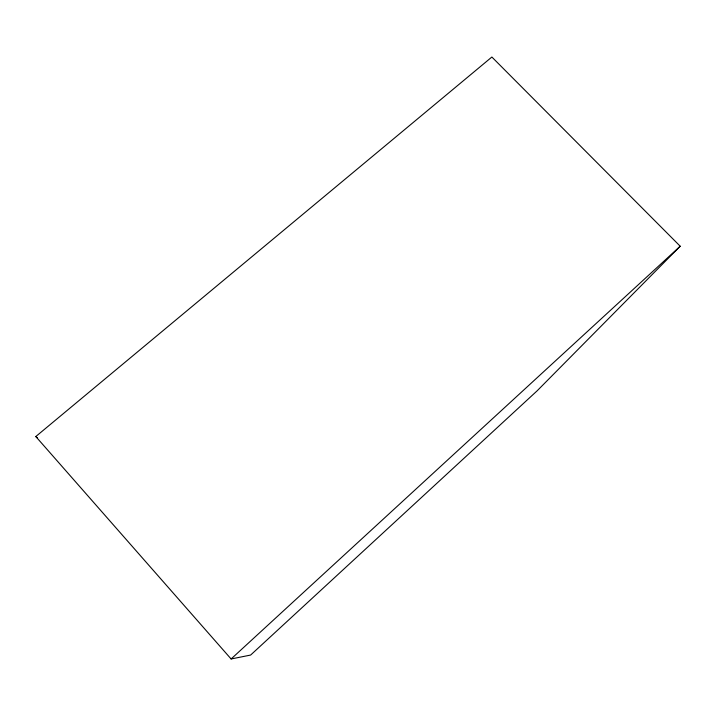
<?xml version="1.0" encoding="UTF-8"?>
<svg xmlns="http://www.w3.org/2000/svg" width="716" height="716" viewBox="0 0 716 716"><rect width="100%" height="100%" fill="white"/><g stroke="black" fill="none" stroke-linecap="round" stroke-linejoin="round"><path stroke-width="1.07" d="M680.2 246.215L537.125 390.829L250.627 655.059L231.107 658.971L35.8 436.536L491.874 57.029L680.2 246.215L231.107 658.971M35.8 436.536L37.483 437.986"/></g></svg>
